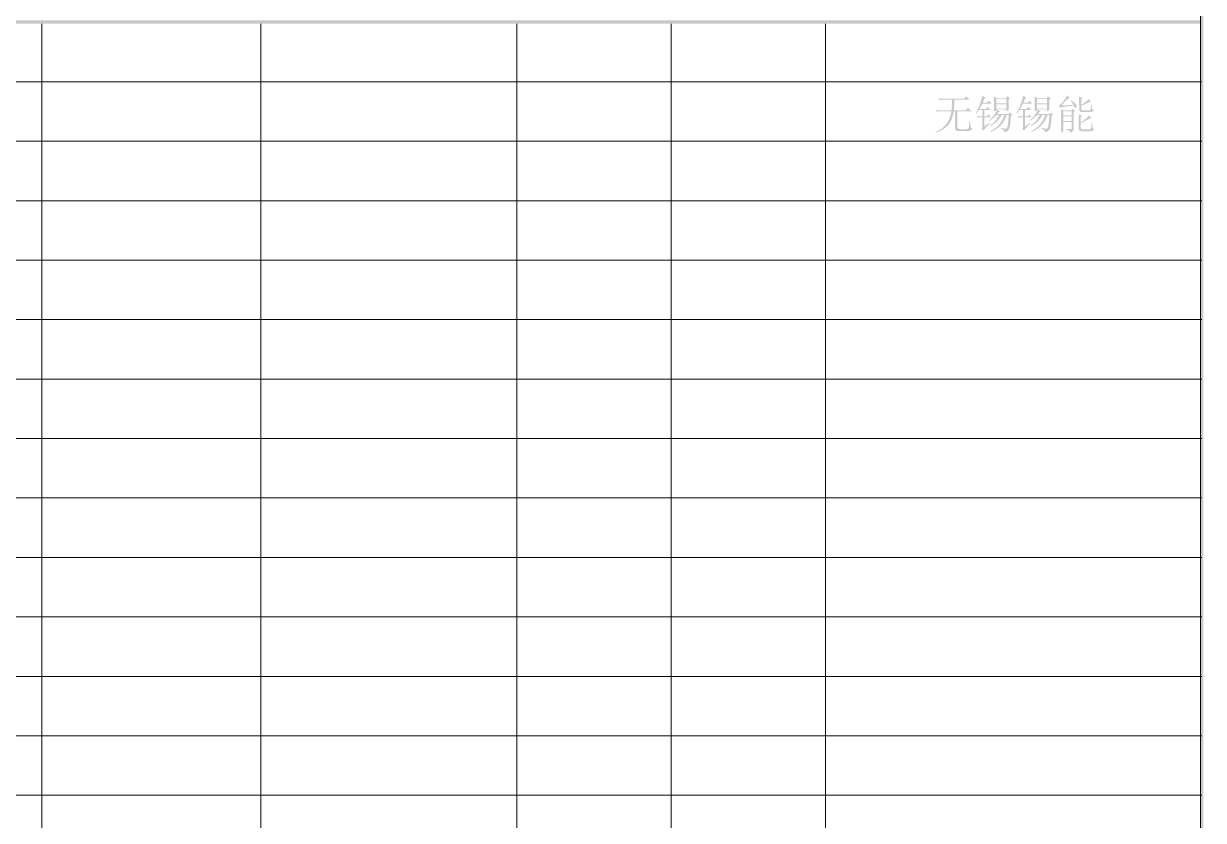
# Model space of a CAD drawing. Header units: millimetres. Extents: x 0 to 383, y 25 to 284.
# Drawn here: x 260.4 to 383.1, y 152.5 to 235.3 of the extents above; entities that cross this region are included whole.
import ezdxf

# ---------------------------------------------------------------- set-up
doc = ezdxf.new("R2010")
doc.units = ezdxf.units.MM

msp = doc.modelspace()

# ---------------------------------------------------------------- hatches: boundary and pattern name
h = msp.add_hatch(color=0)
h.dxf.hatch_style = 2
h.paths.add_polyline_path([(382.770944, 25.110281), (383.109639, 25.110281), (383.109639, 283.886892), (382.770944, 283.886892)])
h = msp.add_hatch(color=0)
h.dxf.hatch_style = 2
h.paths.add_polyline_path([(382.770944, 235.288226), (383.109639, 235.288226), (383.109639, 283.548226), (382.770944, 283.548226)])
h = msp.add_hatch(color=0)
h.dxf.hatch_style = 2
h.paths.add_polyline_path([(0.338667, 235.288226), (383.109611, 235.288226), (383.109611, 235.626896), (0.338667, 235.626896)])
h = msp.add_hatch(color=0)
h.dxf.hatch_style = 2
h.paths.add_polyline_path([(262.279694, 25.237281), (262.322028, 25.237281), (262.322028, 235.288226), (262.279694, 235.288226)])
h = msp.add_hatch(color=0)
h.dxf.hatch_style = 2
h.paths.add_polyline_path([(285.055028, 25.237281), (285.097361, 25.237281), (285.097361, 235.288226), (285.055028, 235.288226)])
h = msp.add_hatch(color=0)
h.dxf.hatch_style = 2
h.paths.add_polyline_path([(311.693278, 25.237281), (311.735611, 25.237281), (311.735611, 235.288226), (311.693278, 235.288226)])
h = msp.add_hatch(color=0)
h.dxf.hatch_style = 2
h.paths.add_polyline_path([(327.737611, 25.237281), (327.779944, 25.237281), (327.779944, 235.288226), (327.737611, 235.288226)])
h = msp.add_hatch(color=0)
h.dxf.hatch_style = 2
h.paths.add_polyline_path([(343.781944, 25.237281), (343.824278, 25.237281), (343.824278, 235.288226), (343.781944, 235.288226)])
h = msp.add_hatch(color=0)
h.dxf.hatch_style = 2
h.paths.add_polyline_path([(382.940278, 25.237281), (382.982653, 25.237281), (382.982653, 235.288226), (382.940278, 235.288226)])
h = msp.add_hatch(color=0)
h.dxf.hatch_style = 2
h.paths.add_polyline_path([(0.338667, 229.223976), (382.982611, 229.223976), (382.982611, 229.266309), (0.338667, 229.266309)])
h = msp.add_hatch(color=0)
h.dxf.hatch_style = 2
h.paths.add_polyline_path([(356.911231, 226.273872), (356.952572, 226.856782), (356.977377, 227.381814), (356.084408, 227.381814), (355.877702, 227.369412), (355.687533, 227.332205), (355.538705, 227.481033), (358.201075, 227.481033), (358.449122, 227.72908), (358.796387, 227.381814), (357.225424, 227.381814), (357.215088, 227.176142), (357.200619, 226.922928), (357.182015, 226.622171), (357.159278, 226.273872), (358.349903, 226.273872), (358.631023, 226.554991), (359.011361, 226.174653), (357.52308, 226.174653), (357.52308, 224.521007), (357.546851, 224.427989), (357.601628, 224.363911), (357.687411, 224.328771), (357.8042, 224.322569), (358.482194, 224.322569), (358.571078, 224.340226), (358.639291, 224.377002), (358.686833, 224.433415), (358.713705, 224.509983), (358.729208, 224.615316), (358.742644, 224.75734), (358.754012, 224.935538), (358.763314, 225.149392), (358.845997, 225.149392), (358.846255, 224.974984), (358.855298, 224.823831), (358.873127, 224.695932), (358.89974, 224.591287), (358.935138, 224.509897), (358.979322, 224.451761), (359.03229, 224.416879), (359.094043, 224.405252), (359.008261, 224.269859), (358.883204, 224.177875), (358.718873, 224.1293), (358.515267, 224.124132), (357.638835, 224.124132), (357.486906, 224.141702), (357.378386, 224.194412), (357.313274, 224.282262), (357.291569, 224.405252), (357.291569, 226.174653), (357.142741, 226.174653), (357.067294, 225.779931), (356.956706, 225.422933), (356.810979, 225.104175), (356.630111, 224.824175), (356.3955, 224.573975), (356.088542, 224.343929), (355.709237, 224.13352), (355.257585, 223.942231), (355.241049, 224.008377), (355.624574, 224.213102), (355.948671, 224.430745), (356.213857, 224.661825), (356.420649, 224.906858), (356.583861, 225.175489), (356.717617, 225.476676), (356.8214, 225.809903), (356.894694, 226.174653), (355.803288, 226.174653), (355.596582, 226.16225), (355.406413, 226.125043), (355.257585, 226.273872)])
h = msp.add_hatch(color=0)
h.paths.add_polyline_path([(362.847819, 227.414887), (362.848853, 227.034549), (362.851954, 226.720356), (362.857121, 226.472309), (362.864356, 226.290408), (362.616309, 226.191189), (362.616309, 226.37309), (361.557976, 226.37309), (361.557976, 226.257335), (361.309929, 226.158116), (361.326465, 226.957378), (361.309929, 227.72908), (361.557976, 227.580252), (362.599773, 227.580252), (362.715528, 227.745616), (362.996648, 227.530642)])
h.paths.add_polyline_path([(361.971387, 226.14158), (361.822559, 226.09197), (361.640658, 225.893533), (362.864356, 225.893533), (362.980111, 226.058898), (363.244694, 225.843924), (363.095866, 225.728168), (363.071148, 225.430598), (363.046946, 225.166618), (363.023778, 224.936744), (363.00216, 224.741493), (362.977269, 224.57699), (362.943593, 224.438325), (362.900616, 224.324464), (362.847819, 224.234375), (362.777539, 224.161081), (362.682455, 224.098638), (362.562566, 224.047565), (362.417872, 224.008377), (362.399268, 224.112763), (362.326921, 224.210948), (362.200831, 224.302932), (362.020997, 224.388715), (362.037533, 224.454861), (362.240105, 224.407319), (362.401335, 224.380447), (362.521224, 224.374246), (362.599773, 224.388715), (362.653516, 224.429109), (362.698991, 224.501025), (362.736198, 224.604981), (362.765137, 224.741493), (362.789942, 224.922274), (362.814747, 225.15835), (362.839551, 225.449202), (362.864356, 225.794314), (362.649382, 225.794314), (362.536211, 225.484772), (362.395134, 225.201069), (362.226152, 224.943203), (362.029265, 224.711176), (361.804472, 224.504987), (361.551775, 224.324637), (361.271171, 224.170124), (360.962663, 224.04145), (360.92959, 224.091059), (361.202442, 224.24428), (361.450489, 224.414553), (361.673731, 224.601881), (361.872168, 224.806261), (362.045801, 225.027694), (362.194629, 225.266181), (362.318653, 225.521721), (362.417872, 225.794314), (362.120215, 225.794314), (361.908342, 225.431546), (361.636524, 225.120454), (361.304761, 224.861038), (360.913054, 224.653299), (360.879981, 224.702908), (361.196241, 224.932351), (361.467025, 225.190734), (361.692334, 225.478054), (361.872168, 225.794314), (361.574512, 225.794314), (361.21071, 225.447049), (360.846908, 225.165929), (360.813835, 225.215538), (361.078418, 225.479088), (361.309929, 225.757107), (361.508366, 226.049596), (361.673731, 226.356554)])
h.paths.add_polyline_path([(361.557976, 227.481033), (361.557976, 227.018012), (362.616309, 227.018012), (362.616309, 227.481033)])
h.paths.add_polyline_path([(361.557976, 226.918793), (361.557976, 226.472309), (362.616309, 226.472309), (362.616309, 226.918793)])
h.paths.add_polyline_path([(360.334278, 224.620226), (360.846908, 224.984028), (360.896517, 224.934418), (360.755957, 224.79205), (360.631934, 224.6626), (360.524447, 224.54607), (360.433497, 224.442459), (360.359082, 224.351767), (360.301205, 224.273994), (360.259864, 224.20914), (360.235059, 224.157205), (360.036622, 224.405252), (360.106901, 224.50447), (360.119304, 224.636762), (360.119304, 225.562804), (360.036622, 225.562804), (359.829916, 225.550401), (359.639747, 225.513194), (359.490918, 225.662023), (360.119304, 225.662023), (360.119304, 226.323481), (359.772038, 226.323481), (359.639747, 226.16225), (359.474382, 225.976215), (359.424773, 226.009288), (359.635612, 226.368956), (359.821648, 226.786502), (359.982878, 227.261925), (360.119304, 227.795226), (360.466569, 227.596788), (360.363217, 227.522374), (360.284668, 227.398351), (360.152377, 227.067622), (360.582325, 227.067622), (360.813835, 227.315668), (361.061882, 226.968403), (360.119304, 226.968403), (359.962207, 226.674881), (359.821648, 226.4227), (360.483106, 226.4227), (360.69808, 226.621137), (360.962663, 226.323481), (360.334278, 226.323481), (360.334278, 225.662023), (360.582325, 225.662023), (360.764226, 225.86046), (361.012273, 225.562804), (360.334278, 225.562804)])
h = msp.add_hatch(color=0)
h.paths.add_polyline_path([(367.081153, 227.414887), (367.082186, 227.034549), (367.085287, 226.720356), (367.090455, 226.472309), (367.097689, 226.290408), (366.849642, 226.191189), (366.849642, 226.37309), (365.791309, 226.37309), (365.791309, 226.257335), (365.543262, 226.158116), (365.559799, 226.957378), (365.543262, 227.72908), (365.791309, 227.580252), (366.833106, 227.580252), (366.948861, 227.745616), (367.229981, 227.530642)])
h.paths.add_polyline_path([(366.20472, 226.14158), (366.055892, 226.09197), (365.873991, 225.893533), (367.097689, 225.893533), (367.213444, 226.058898), (367.478028, 225.843924), (367.3292, 225.728168), (367.304481, 225.430598), (367.280279, 225.166618), (367.257111, 224.936744), (367.235493, 224.741493), (367.210602, 224.57699), (367.176926, 224.438325), (367.133949, 224.324464), (367.081153, 224.234375), (367.010873, 224.161081), (366.915788, 224.098638), (366.795899, 224.047565), (366.651205, 224.008377), (366.632601, 224.112763), (366.560254, 224.210948), (366.434164, 224.302932), (366.25433, 224.388715), (366.270866, 224.454861), (366.473438, 224.407319), (366.634668, 224.380447), (366.754558, 224.374246), (366.833106, 224.388715), (366.886849, 224.429109), (366.932325, 224.501025), (366.969532, 224.604981), (366.99847, 224.741493), (367.023275, 224.922274), (367.04808, 225.15835), (367.072885, 225.449202), (367.097689, 225.794314), (366.882715, 225.794314), (366.769544, 225.484772), (366.628467, 225.201069), (366.459485, 224.943203), (366.262598, 224.711176), (366.037806, 224.504987), (365.785108, 224.324637), (365.504505, 224.170124), (365.195997, 224.04145), (365.162924, 224.091059), (365.435775, 224.24428), (365.683822, 224.414553), (365.907064, 224.601881), (366.105502, 224.806261), (366.279135, 225.027694), (366.427963, 225.266181), (366.551986, 225.521721), (366.651205, 225.794314), (366.353549, 225.794314), (366.141675, 225.431546), (365.869857, 225.120454), (365.538095, 224.861038), (365.146387, 224.653299), (365.113314, 224.702908), (365.429574, 224.932351), (365.700359, 225.190734), (365.925668, 225.478054), (366.105502, 225.794314), (365.807845, 225.794314), (365.444043, 225.447049), (365.080241, 225.165929), (365.047168, 225.215538), (365.311752, 225.479088), (365.543262, 225.757107), (365.7417, 226.049596), (365.907064, 226.356554)])
h.paths.add_polyline_path([(365.791309, 227.481033), (365.791309, 227.018012), (366.849642, 227.018012), (366.849642, 227.481033)])
h.paths.add_polyline_path([(365.791309, 226.918793), (365.791309, 226.472309), (366.849642, 226.472309), (366.849642, 226.918793)])
h.paths.add_polyline_path([(364.567611, 224.620226), (365.080241, 224.984028), (365.129851, 224.934418), (364.989291, 224.79205), (364.865267, 224.6626), (364.75778, 224.54607), (364.66683, 224.442459), (364.592416, 224.351767), (364.534538, 224.273994), (364.493197, 224.20914), (364.468392, 224.157205), (364.269955, 224.405252), (364.340235, 224.50447), (364.352637, 224.636762), (364.352637, 225.562804), (364.269955, 225.562804), (364.063249, 225.550401), (363.87308, 225.513194), (363.724252, 225.662023), (364.352637, 225.662023), (364.352637, 226.323481), (364.005372, 226.323481), (363.87308, 226.16225), (363.707715, 225.976215), (363.658106, 226.009288), (363.868946, 226.368956), (364.054981, 226.786502), (364.216211, 227.261925), (364.352637, 227.795226), (364.699903, 227.596788), (364.59655, 227.522374), (364.518002, 227.398351), (364.38571, 227.067622), (364.815658, 227.067622), (365.047168, 227.315668), (365.295215, 226.968403), (364.352637, 226.968403), (364.195541, 226.674881), (364.054981, 226.4227), (364.716439, 226.4227), (364.931413, 226.621137), (365.195997, 226.323481), (364.567611, 226.323481), (364.567611, 225.662023), (364.815658, 225.662023), (364.997559, 225.86046), (365.245606, 225.562804), (364.567611, 225.562804)])
h = msp.add_hatch(color=0)
h.paths.add_polyline_path([(368.9167, 227.828299), (369.214356, 227.580252), (369.118238, 227.540978), (369.011784, 227.472765), (368.894996, 227.375613), (368.767872, 227.249523), (368.641781, 227.109996), (368.528093, 226.989073), (368.426807, 226.886754), (368.337924, 226.803038), (369.594694, 226.836111), (369.45, 227.084158), (369.313575, 227.266059), (369.346648, 227.315668), (369.594694, 227.155127), (369.776595, 227.006988), (369.84076, 226.937741), (369.884771, 226.870562), (369.909146, 226.80545), (369.914399, 226.742405), (369.89304, 226.634918), (369.842741, 226.560503), (369.784864, 226.518473), (369.743523, 226.505382), (369.718718, 226.517784), (369.71045, 226.554991), (369.673243, 226.650076), (369.627767, 226.769965), (369.474805, 226.752395), (369.297038, 226.732758), (369.094467, 226.711054), (368.86709, 226.687283), (368.647982, 226.658344), (368.470215, 226.621137), (368.333789, 226.575662), (368.238705, 226.521918), (368.07334, 226.836111), (368.163257, 226.857815), (368.267644, 226.922928), (368.386499, 227.031448), (368.519825, 227.183377), (368.650049, 227.353909), (368.759603, 227.51824), (368.848487, 227.67637)])
h.paths.add_polyline_path([(368.288314, 223.958767), (368.295549, 224.168574), (368.300717, 224.450727), (368.303817, 224.805227), (368.304851, 225.232075), (368.304592, 225.452991), (368.303817, 225.652721), (368.302525, 225.831263), (368.300717, 225.988618), (368.298391, 226.124785), (368.295549, 226.239765), (368.29219, 226.333558), (368.288314, 226.406163), (368.536361, 226.273872), (369.37972, 226.273872), (369.512012, 226.439236), (369.760059, 226.224262), (369.627767, 226.108507), (369.627767, 224.421788), (369.619499, 224.275027), (369.561622, 224.148937), (369.454135, 224.043517), (369.297038, 223.958767), (369.263965, 224.060053), (369.181283, 224.148937), (369.048991, 224.225418), (368.86709, 224.289497), (368.86709, 224.355642), (369.011784, 224.341173), (369.131674, 224.330838), (369.226758, 224.324637), (369.297038, 224.322569), (369.347681, 224.333938), (369.383855, 224.368045), (369.405559, 224.424889), (369.412793, 224.50447), (369.412793, 225.083247), (368.536361, 225.083247), (368.536361, 224.091059)])
h.paths.add_polyline_path([(368.536361, 226.174653), (368.536361, 225.761241), (369.412793, 225.761241), (369.412793, 226.174653)])
h.paths.add_polyline_path([(368.536361, 225.662023), (368.536361, 225.182465), (369.412793, 225.182465), (369.412793, 225.662023)])
h.paths.add_polyline_path([(370.190007, 226.389627), (370.189749, 226.66377), (370.188973, 226.907425), (370.187682, 227.12059), (370.185873, 227.303266), (370.183547, 227.455453), (370.180705, 227.577151), (370.177346, 227.66836), (370.17347, 227.72908), (370.553809, 227.563715), (370.404981, 227.431424), (370.404981, 226.852648), (370.64476, 226.989073), (370.851465, 227.133767), (371.025098, 227.28673), (371.165658, 227.44796), (371.413705, 227.16684), (371.264877, 227.150304), (370.810124, 226.931196), (370.404981, 226.769965), (370.404981, 226.455773), (370.420484, 226.376191), (370.466993, 226.319347), (370.544507, 226.28524), (370.653028, 226.273872), (371.215267, 226.273872), (371.288648, 226.290494), (371.343425, 226.32417), (371.379598, 226.375416), (371.397168, 226.444748), (371.409571, 226.630094), (371.413705, 226.869184), (371.479851, 226.869184), (371.500521, 226.679704), (371.52946, 226.510894), (371.553231, 226.439494), (371.591472, 226.382048), (371.644182, 226.338036), (371.711361, 226.306944), (371.644182, 226.212893), (371.541862, 226.145714), (371.404403, 226.105406), (371.231804, 226.09197), (370.537273, 226.09197), (370.385344, 226.104373), (370.276823, 226.158116), (370.211711, 226.253201)])
h.paths.add_polyline_path([(370.140398, 224.388715), (370.140139, 224.694123), (370.139364, 224.965424), (370.138072, 225.202619), (370.136263, 225.405707), (370.133938, 225.574689), (370.131096, 225.709565), (370.127737, 225.810334), (370.123861, 225.876997), (370.5042, 225.695095), (370.355372, 225.57934), (370.355372, 225.050174), (370.626156, 225.212438), (370.859734, 225.385037), (371.056104, 225.567971), (371.215267, 225.761241), (371.479851, 225.447049), (371.331023, 225.447049), (370.814258, 225.174197), (370.355372, 224.950955), (370.355372, 224.537543), (370.370874, 224.422822), (370.417383, 224.34324), (370.494898, 224.298798), (370.603418, 224.289497), (371.24834, 224.289497), (371.328956, 224.310167), (371.3889, 224.355642), (371.428174, 224.425922), (371.446778, 224.521007), (371.450912, 224.731847), (371.463314, 224.967491), (371.52946, 224.967491), (371.55082, 224.715999), (371.584582, 224.526519), (371.611367, 224.456153), (371.650038, 224.401807), (371.700078, 224.362963), (371.76097, 224.339106), (371.698959, 224.236787), (371.595606, 224.161339), (371.450912, 224.112763), (371.264877, 224.091059), (370.5042, 224.091059), (370.351237, 224.109663), (370.239616, 224.165473), (370.169336, 224.258491)])
h = msp.add_hatch(color=0)
h.dxf.hatch_style = 2
h.paths.add_polyline_path([(0.338667, 223.043309), (382.982611, 223.043309), (382.982611, 223.085642), (0.338667, 223.085642)])
h = msp.add_hatch(color=0)
h.dxf.hatch_style = 2
h.paths.add_polyline_path([(0.338667, 216.862642), (382.982611, 216.862642), (382.982611, 216.904976), (0.338667, 216.904976)])
h = msp.add_hatch(color=0)
h.dxf.hatch_style = 2
h.paths.add_polyline_path([(0.338667, 210.681976), (382.982611, 210.681976), (382.982611, 210.724313), (0.338667, 210.724313)])
h = msp.add_hatch(color=0)
h.dxf.hatch_style = 2
h.paths.add_polyline_path([(0.338667, 204.501309), (382.982611, 204.501309), (382.982611, 204.543642), (0.338667, 204.543642)])
h = msp.add_hatch(color=0)
h.dxf.hatch_style = 2
h.paths.add_polyline_path([(0.338667, 198.320642), (382.982611, 198.320642), (382.982611, 198.362986), (0.338667, 198.362986)])
h = msp.add_hatch(color=0)
h.dxf.hatch_style = 2
h.paths.add_polyline_path([(0.338667, 192.139976), (382.982611, 192.139976), (382.982611, 192.182309), (0.338667, 192.182309)])
h = msp.add_hatch(color=0)
h.dxf.hatch_style = 2
h.paths.add_polyline_path([(0.338667, 185.959309), (382.982611, 185.959309), (382.982611, 186.001642), (0.338667, 186.001642)])
h = msp.add_hatch(color=0)
h.dxf.hatch_style = 2
h.paths.add_polyline_path([(0.338667, 179.778642), (382.982611, 179.778642), (382.982611, 179.820986), (0.338667, 179.820986)])
h = msp.add_hatch(color=0)
h.dxf.hatch_style = 2
h.paths.add_polyline_path([(0.338667, 173.597976), (382.982611, 173.597976), (382.982611, 173.640309), (0.338667, 173.640309)])
h = msp.add_hatch(color=0)
h.dxf.hatch_style = 2
h.paths.add_polyline_path([(0.338667, 167.410253), (382.982611, 167.410253), (382.982611, 167.452587), (0.338667, 167.452587)])
h = msp.add_hatch(color=0)
h.dxf.hatch_style = 2
h.paths.add_polyline_path([(0.338667, 161.229587), (382.982611, 161.229587), (382.982611, 161.27192), (0.338667, 161.27192)])
h = msp.add_hatch(color=0)
h.dxf.hatch_style = 2
h.paths.add_polyline_path([(0.338667, 155.04892), (382.982611, 155.04892), (382.982611, 155.091264), (0.338667, 155.091264)])

# ---------------------------------------------------------------- linework, layer by layer
at = {"color": 0, "lineweight": 0}
for points in [[(382.792111, 283.865726), (382.792111, 25.131448)], [(262.300861, 235.267059), (262.300861, 25.258448)], [(285.076194, 235.267059), (285.076194, 25.258448)], [(311.714444, 235.267059), (311.714444, 25.258448)], [(327.758778, 235.267059), (327.758778, 25.258448)], [(343.803111, 235.267059), (343.803111, 25.258448)], [(0.359833, 229.245142), (382.961444, 229.245142)], [(0.359833, 223.064476), (382.961444, 223.064476)], [(0.359833, 216.883809), (382.961444, 216.883809)], [(0.359833, 210.703142), (382.961444, 210.703142)], [(0.359833, 204.522476), (382.961444, 204.522476)], [(0.359833, 198.341809), (382.961444, 198.341809)], [(0.359833, 192.161142), (382.961444, 192.161142)], [(0.359833, 185.980476), (382.961444, 185.980476)], [(0.359833, 179.799809), (382.961444, 179.799809)], [(0.359833, 173.619142), (382.961444, 173.619142)], [(0.359833, 167.43142), (382.961444, 167.43142)], [(0.359833, 161.250753), (382.961444, 161.250753)], [(0.359833, 155.070087), (382.961444, 155.070087)]]:
    msp.add_lwpolyline(points, dxfattribs=at)

doc.saveas('drawing.dxf')
